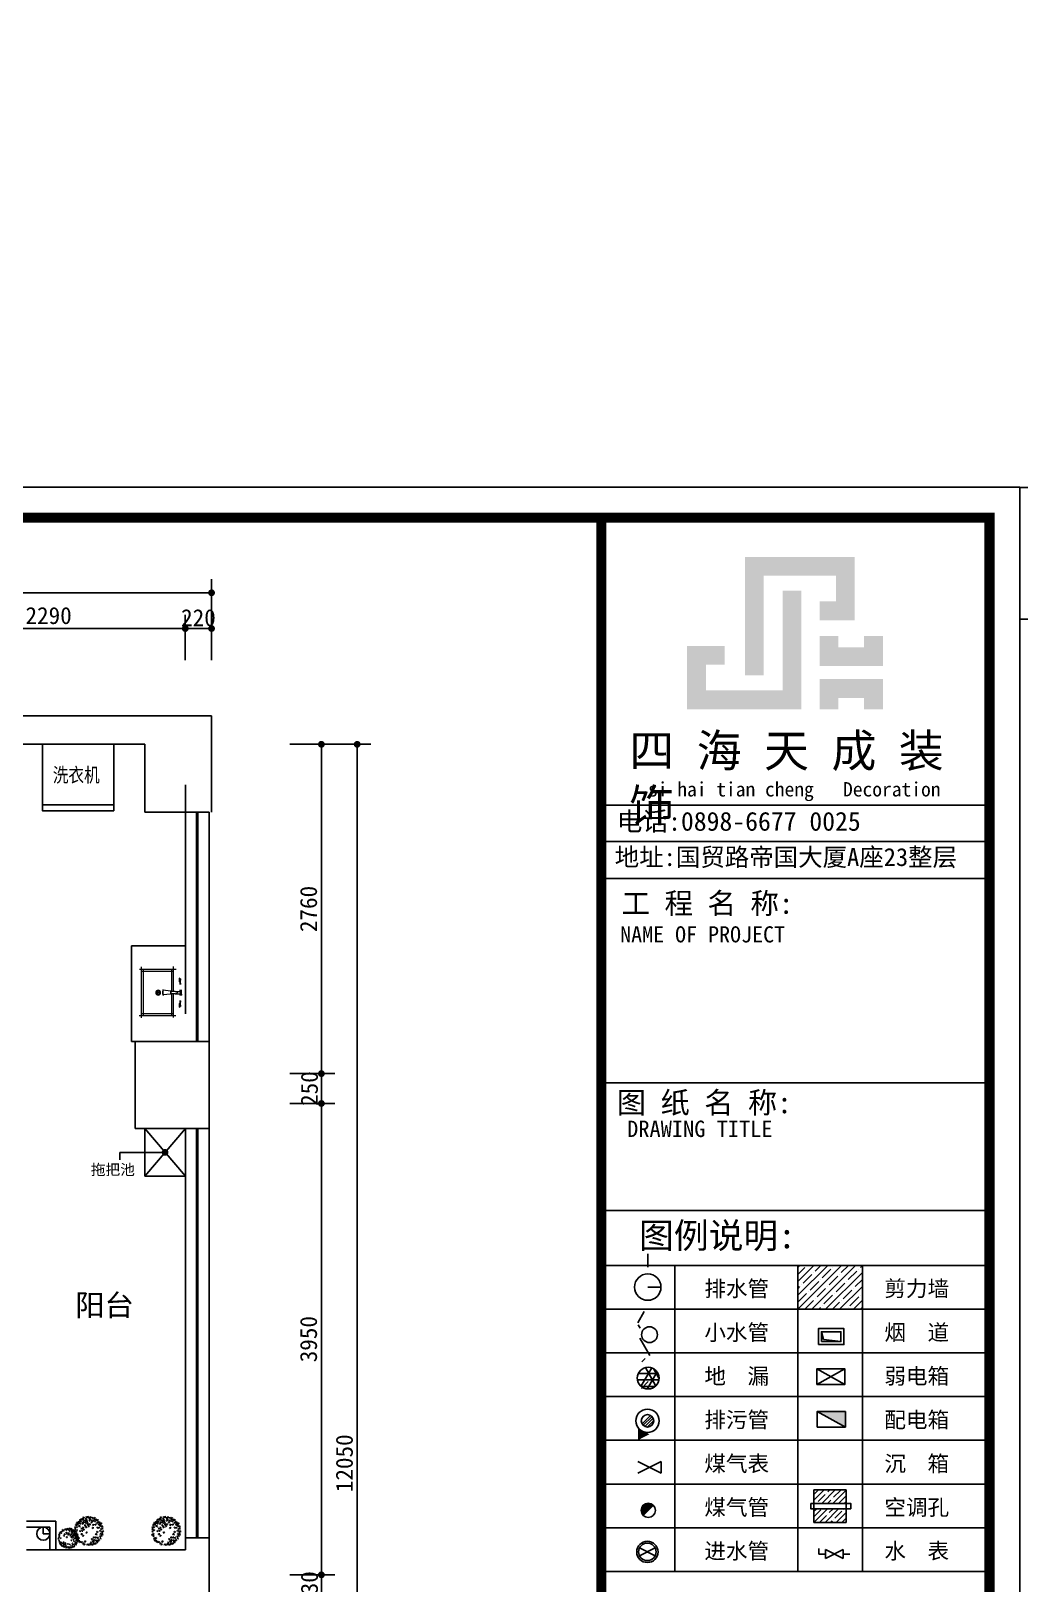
# Model space of a CAD drawing. Header units: millimetres. Extents: x -608935 to 90319, y -1318739 to -774154.
# Drawn here: x -102310 to -94026, y -809686 to -796673 of the extents above; entities that cross this region are included whole.
import ezdxf

# ---------------------------------------------------------------- set-up
doc = ezdxf.new("R2010")
doc.units = ezdxf.units.MM
doc.header["$PDMODE"] = 3
for name, color, linetype in [('250', 250, 'Continuous'), ('IFF_FURN', 30, 'Continuous'), ('J-活动家具', 30, 'Continuous'), ('L-梁', 252, 'Continuous'), ('layer 1', 7, 'Continuous'), ('LAYER3', 80, 'Continuous'), ('PUB_DIM', 3, 'Continuous'), ('地面', 8, 'Continuous'), ('墙体', 7, 'Continuous'), ('家具2', 8, 'Continuous')]:
    doc.layers.add(name, color=color, linetype=linetype)
doc.layers.add('图层7', color=8, linetype='Continuous', lineweight=5)
doc.layers.add('家具线', color=3, linetype='Continuous', lineweight=18)
doc.styles.add('80', font='', dxfattribs={"height": 80})
doc.styles.add('CH', font='PMingLiU.ttf', dxfattribs={"width": 0.8})
doc.styles.add('DIM', font='simplex.shx', dxfattribs={"width": 0.8, "bigfont": 'hztxt.shx'})
doc.styles.get("Standard").update_dxf_attribs({"font": 'simhei.ttf'})
doc.styles.add('STYLE1', font='')
doc.styles.add('红三维-宋体', font='')
doc.styles.add('红三维-黑体', font='simhei.ttf')
doc.styles.get('80').set_extended_font_data('SimSun')
doc.styles.get('STYLE1').set_extended_font_data('SimSun')
doc.styles.get('红三维-宋体').set_extended_font_data('SimSun')
doc.dimstyles.new('1-50', dxfattribs={"dimscale": 50, "dimtxt": 4, "dimasz": 1, "dimexe": 1, "dimexo": 0.1, "dimgap": 0.5, "dimtad": 1, "dimdec": 0, "dimdsep": 46, "dimtxsty": 'DIM', "dimblk": 'ARCHTICK', "dimcen": 4, "dimdle": 1, "dimclrd": 3, "dimclre": 3, "dimclrt": 1, "dimadec": 0, "dimazin": 0, "dimtfac": 1, "dimtdec": 0, "dimtmove": 2, "dimatfit": 3, "dimldrblk": 'DOT', "dimfxl": 15, "dimfxlon": 1, "dimarcsym": 0})
doc.dimstyles.new('1-55', dxfattribs={"dimscale": 57, "dimtxt": 2.5, "dimasz": 1, "dimexe": 2, "dimexo": 0.625, "dimtad": 1, "dimdec": 0, "dimrnd": 5, "dimtxsty": 'Standard', "dimblk": 'DOT', "dimcen": 2.5, "dimclrd": 1, "dimclre": 1, "dimclrt": 2, "dimadec": 0, "dimazin": 0, "dimtfac": 1, "dimtdec": 0, "dimtmove": 2, "dimatfit": 3, "dimldrblk": 'DOT', "dimfxl": 1, "dimarcsym": 0})

# ---------------------------------------------------------------- blocks, each defined once
blk = doc.blocks.new('_Dot')
at = {"color": 0, "linetype": 'ByBlock', "lineweight": -2}
blk.add_line((-0.5, 0), (-1, 0), dxfattribs=at)
at = {"color": 0, "linetype": 'ByBlock', "const_width": 0.5}
blk.add_lwpolyline([(-0.25, 0, 1), (0.25, 0, 1)], format="xyb", close=True, dxfattribs=at)
blk = doc.blocks.new('*D367')
at = {"layer": '250', "color": 1, "lineweight": -2}
for p, q in [((-103308, -801944), (-103308, -801566)), ((-101018, -801944), (-101018, -801566)), ((-103251, -801680), (-101075, -801680))]:
    blk.add_line(p, q, dxfattribs=at)
at = {"layer": 'Defpoints', "color": 0}
for p in [(-101018, -801680), (-103308, -801980), (-101018, -801980)]:
    blk.add_point(p, dxfattribs=at)
at = {"layer": '250', "color": 1, "lineweight": -2, "xscale": 57, "yscale": 57, "zscale": 57, "rotation": 180}
blk.add_blockref('_Dot', (-103308, -801680), dxfattribs=at)
at = {"layer": '250', "color": 1, "lineweight": -2, "xscale": 57, "yscale": 57, "zscale": 57}
blk.add_blockref('_Dot', (-101018, -801680), dxfattribs=at)
at = {"layer": '250', "color": 2, "insert": (-102163, -801572), "char_height": 142.5, "attachment_point": 5}
blk.add_mtext('2290', dxfattribs=at)
blk = doc.blocks.new('*D368')
at = {"layer": '250', "color": 1, "lineweight": -2}
for p, q in [((-101018, -801944), (-101018, -801566)), ((-100798, -801944), (-100798, -801566)), ((-100961, -801680), (-100855, -801680))]:
    blk.add_line(p, q, dxfattribs=at)
at = {"layer": 'Defpoints', "color": 0}
for p in [(-100798, -801680), (-101018, -801980), (-100798, -801980)]:
    blk.add_point(p, dxfattribs=at)
at = {"layer": '250', "color": 1, "lineweight": -2, "xscale": 57, "yscale": 57, "zscale": 57, "rotation": 180}
blk.add_blockref('_Dot', (-101018, -801680), dxfattribs=at)
at = {"layer": '250', "color": 1, "lineweight": -2, "xscale": 57, "yscale": 57, "zscale": 57}
blk.add_blockref('_Dot', (-100798, -801680), dxfattribs=at)
at = {"layer": '250', "color": 2, "insert": (-100908, -801590), "char_height": 142.5, "attachment_point": 5}
blk.add_mtext('220', dxfattribs=at)
blk = doc.blocks.new('*D369')
at = {"layer": '250', "color": 1, "lineweight": -2}
for p, q in [((-114068, -801909), (-114068, -801266)), ((-100798, -801909), (-100798, -801266)), ((-114011, -801380), (-100855, -801380))]:
    blk.add_line(p, q, dxfattribs=at)
at = {"layer": 'Defpoints', "color": 0}
for p in [(-100798, -801380), (-114068, -801944), (-100798, -801944)]:
    blk.add_point(p, dxfattribs=at)
at = {"layer": '250', "color": 1, "lineweight": -2, "xscale": 57, "yscale": 57, "zscale": 57, "rotation": 180}
blk.add_blockref('_Dot', (-114068, -801380), dxfattribs=at)
at = {"layer": '250', "color": 1, "lineweight": -2, "xscale": 57, "yscale": 57, "zscale": 57}
blk.add_blockref('_Dot', (-100798, -801380), dxfattribs=at)
at = {"layer": '250', "color": 2, "insert": (-107433, -801272), "char_height": 142.5, "attachment_point": 5}
blk.add_mtext('13270', dxfattribs=at)
blk = doc.blocks.new('*D374')
at = {"layer": '250', "color": 1, "lineweight": -2}
for p, q in [((-100142, -809610), (-99764, -809610)), ((-99878, -809783), (-99878, -809667)), ((-100142, -809840), (-99764, -809840))]:
    blk.add_line(p, q, dxfattribs=at)
at = {"layer": 'Defpoints', "color": 0}
for p in [(-100178, -809610), (-99878, -809610), (-100178, -809840)]:
    blk.add_point(p, dxfattribs=at)
at = {"layer": '250', "color": 1, "lineweight": -2, "xscale": 57, "yscale": 57, "zscale": 57}
for p, rotation in [((-99878, -809610), 90), ((-99878, -809840), 270)]:
    blk.add_blockref('_Dot', p, dxfattribs=dict(at, rotation=rotation))
at = {"layer": '250', "color": 2, "insert": (-99978, -809725), "char_height": 142.5, "attachment_point": 5, "rotation": 90}
blk.add_mtext('230', dxfattribs=at)
blk = doc.blocks.new('*D375')
at = {"layer": '250', "color": 1, "lineweight": -2}
for p, q in [((-100142, -805660), (-99764, -805660)), ((-99878, -809553), (-99878, -805717)), ((-100142, -809610), (-99764, -809610))]:
    blk.add_line(p, q, dxfattribs=at)
at = {"layer": 'Defpoints', "color": 0}
for p in [(-100178, -805660), (-99878, -805660), (-100178, -809610)]:
    blk.add_point(p, dxfattribs=at)
at = {"layer": '250', "color": 1, "lineweight": -2, "xscale": 57, "yscale": 57, "zscale": 57}
for p, rotation in [((-99878, -805660), 90), ((-99878, -809610), 270)]:
    blk.add_blockref('_Dot', p, dxfattribs=dict(at, rotation=rotation))
at = {"layer": '250', "color": 2, "insert": (-99985, -807635), "char_height": 142.5, "attachment_point": 5, "rotation": 90}
blk.add_mtext('3950', dxfattribs=at)
blk = doc.blocks.new('*D376')
at = {"layer": '250', "color": 1, "lineweight": -2}
for p, q in [((-100142, -805410), (-99764, -805410)), ((-99878, -805603), (-99878, -805467)), ((-100142, -805660), (-99764, -805660))]:
    blk.add_line(p, q, dxfattribs=at)
at = {"layer": 'Defpoints', "color": 0}
for p in [(-100178, -805410), (-99878, -805410), (-100178, -805660)]:
    blk.add_point(p, dxfattribs=at)
at = {"layer": '250', "color": 1, "lineweight": -2, "xscale": 57, "yscale": 57, "zscale": 57}
for p, rotation in [((-99878, -805410), 90), ((-99878, -805660), 270)]:
    blk.add_blockref('_Dot', p, dxfattribs=dict(at, rotation=rotation))
at = {"layer": '250', "color": 2, "insert": (-99978, -805535), "char_height": 142.5, "attachment_point": 5, "rotation": 90}
blk.add_mtext('250', dxfattribs=at)
blk = doc.blocks.new('*D377')
at = {"layer": '250', "color": 1, "lineweight": -2}
for p, q in [((-100142, -802650), (-99764, -802650)), ((-99878, -805353), (-99878, -802707)), ((-100142, -805410), (-99764, -805410))]:
    blk.add_line(p, q, dxfattribs=at)
at = {"layer": 'Defpoints', "color": 0}
for p in [(-100178, -802650), (-99878, -802650), (-100178, -805410)]:
    blk.add_point(p, dxfattribs=at)
at = {"layer": '250', "color": 1, "lineweight": -2, "xscale": 57, "yscale": 57, "zscale": 57}
for p, rotation in [((-99878, -802650), 90), ((-99878, -805410), 270)]:
    blk.add_blockref('_Dot', p, dxfattribs=dict(at, rotation=rotation))
at = {"layer": '250', "color": 2, "insert": (-99985, -804030), "char_height": 142.5, "attachment_point": 5, "rotation": 90}
blk.add_mtext('2760', dxfattribs=at)
blk = doc.blocks.new('*D378')
at = {"layer": '250', "color": 1, "lineweight": -2}
for p, q in [((-100106, -802650), (-99464, -802650)), ((-99578, -814643), (-99578, -802707)), ((-100106, -814700), (-99464, -814700))]:
    blk.add_line(p, q, dxfattribs=at)
at = {"layer": 'Defpoints', "color": 0}
for p in [(-100142, -802650), (-99578, -802650), (-100142, -814700)]:
    blk.add_point(p, dxfattribs=at)
at = {"layer": '250', "color": 1, "lineweight": -2, "xscale": 57, "yscale": 57, "zscale": 57}
for p, rotation in [((-99578, -802650), 90), ((-99578, -814700), 270)]:
    blk.add_blockref('_Dot', p, dxfattribs=dict(at, rotation=rotation))
at = {"layer": '250', "color": 2, "insert": (-99685, -808675), "char_height": 142.5, "attachment_point": 5, "rotation": 90}
blk.add_mtext('12050', dxfattribs=at)
blk = doc.blocks.new('gsb')
at = {"layer": 'layer 1', "lineweight": 5}
for points in [[(121892, -236999), (123042, -236999), (123042, -237409), (122782, -237409), (122782, -237709), (123342, -237709), (123342, -236699), (121592, -236699), (121592, -238589), (121892, -238589)], [(122492, -237239), (122192, -237239), (122192, -238829), (120972, -238829), (120972, -238419), (121272, -238419), (121272, -238119), (120672, -238119), (120672, -239129), (122492, -239129)], [(123792, -237959), (123492, -237959), (123492, -238139), (123082, -238139), (123082, -237959), (122782, -237959), (122782, -238439), (123792, -238439)], [(123792, -238649), (122782, -238649), (122782, -239129), (123082, -239129), (123082, -238949), (123492, -238949), (123492, -239129), (123792, -239129)]]:
    blk.add_hatch(color=44, dxfattribs=at).paths.add_polyline_path(points)
blk = doc.blocks.new('A$C54AD448D')
at = {"layer": 'LAYER3'}
for points in [[(-1378, 8524), (-1378, 8401), (-1602, 8524)], [(-2925, 8345), (-3016, 8298), (-3016, 8392)], [(-2894, 7784), (-2973, 7705, -0.197284), (-2990, 7744, -0.670447)]]:
    blk.add_hatch(color=8, dxfattribs=at).paths.add_polyline_path(points)
at = {"color": 1}
blk.add_line((-3304, 15583), (-3304, 240), dxfattribs=at)
at = {"color": 8, "ltscale": 0.1}
for p, q in [((-1753, 9662), (-1737, 9678)), ((-1753, 9552), (-1627, 9678)), ((-1753, 9442), (-1517, 9678)), ((-1753, 9333), (-1408, 9678)), ((-1753, 9607), (-1698, 9662)), ((-1712, 9538), (-1643, 9607)), ((-1684, 9675), (-1684, 9675)), ((-1643, 9333), (-1298, 9678)), ((-1629, 9621), (-1629, 9621)), ((-1616, 9634), (-1572, 9678)), ((-1575, 9566), (-1575, 9566)), ((-1561, 9579), (-1492, 9648)), ((-1534, 9333), (-1244, 9622)), ((-1506, 9525), (-1438, 9593)), ((-1479, 9662), (-1479, 9662)), ((-1465, 9675), (-1462, 9678)), ((-1424, 9607), (-1424, 9607)), ((-1410, 9621), (-1353, 9678)), ((-1355, 9566), (-1287, 9634)), ((-1300, 9511), (-1244, 9568)), ((-1273, 9648), (-1273, 9648)), ((-1259, 9662), (-1244, 9677)), ((-1753, 9497), (-1739, 9511)), ((-1753, 9387), (-1684, 9456)), ((-1725, 9525), (-1725, 9525)), ((-1671, 9470), (-1671, 9470)), ((-1657, 9483), (-1588, 9552)), ((-1602, 9429), (-1534, 9497)), ((-1520, 9511), (-1520, 9511)), ((-1465, 9456), (-1465, 9456)), ((-1451, 9470), (-1383, 9538)), ((-1424, 9333), (-1244, 9513)), ((-1396, 9415), (-1328, 9483)), ((-1369, 9552), (-1369, 9552)), ((-1314, 9497), (-1314, 9497)), ((-1246, 9456), (-1244, 9458)), ((-1698, 9333), (-1629, 9401)), ((-1616, 9415), (-1616, 9415)), ((-1588, 9333), (-1575, 9346)), ((-1561, 9360), (-1561, 9360)), ((-1547, 9374), (-1479, 9442)), ((-1479, 9333), (-1424, 9387)), ((-1410, 9401), (-1410, 9401)), ((-1369, 9333), (-1369, 9333)), ((-1355, 9346), (-1355, 9346)), ((-1342, 9360), (-1273, 9429)), ((-1314, 9333), (-1244, 9403)), ((-1259, 9442), (-1259, 9442)), ((-1259, 9333), (-1244, 9348)), ((-1626, 7825), (-1546, 7905)), ((-1626, 7869), (-1590, 7905)), ((-1593, 7814), (-1538, 7869)), ((-1563, 7799), (-1458, 7905)), ((-1527, 7880), (-1527, 7880)), ((-1516, 7891), (-1502, 7905)), ((-1476, 7799), (-1372, 7903)), ((-1472, 7847), (-1417, 7902)), ((-1428, 7803), (-1373, 7858)), ((-1626, 7737), (-1607, 7756)), ((-1626, 7649), (-1519, 7756)), ((-1626, 7693), (-1571, 7748)), ((-1604, 7803), (-1604, 7803)), ((-1538, 7649), (-1431, 7756)), ((-1520, 7799), (-1494, 7825)), ((-1505, 7726), (-1475, 7756)), ((-1483, 7836), (-1483, 7836)), ((-1461, 7682), (-1406, 7737)), ((-1450, 7649), (-1372, 7727)), ((-1395, 7748), (-1395, 7748)), ((-1388, 7799), (-1372, 7815)), ((-1582, 7649), (-1527, 7704)), ((-1516, 7715), (-1516, 7715)), ((-1494, 7649), (-1483, 7660)), ((-1472, 7671), (-1472, 7671)), ((-1406, 7649), (-1372, 7683))]:
    blk.add_line(p, q, dxfattribs=at)
blk.add_lwpolyline([(-240, 15583), (-22136, 15583), (-22136, 240), (-240, 240)], close=True)
blk.add_lwpolyline([(-1626, 7905), (-1372, 7905), (-1372, 7649), (-1626, 7649)], close=True, dxfattribs=at)
at = {"layer": 'IFF_FURN', "color": 8}
for p, q in [((-3304, 13313), (-237, 13313)), ((-2921, 13313), (-240, 13313)), ((-3304, 13026), (-237, 13026)), ((-3304, 12734), (-237, 12734)), ((-3304, 11119), (-240, 11119)), ((-3304, 10112), (-240, 10112)), ((-3304, 9678), (-240, 9678)), ((-2725, 9678), (-2725, 7261)), ((-1753, 9678), (-1753, 7261)), ((-1244, 9678), (-1244, 7261)), ((-3304, 9333), (-240, 9333)), ((-3304, 8987), (-240, 8987)), ((-3304, 8642), (-240, 8642)), ((-3304, 8297), (-240, 8297)), ((-3304, 7951), (-240, 7951)), ((-3304, 7606), (-240, 7606)), ((-3304, 7261), (-240, 7261)), ((-3304, 7261), (-240, 7261))]:
    blk.add_line(p, q, dxfattribs=at)
at = {"layer": 'IFF_FURN'}
blk.add_lwpolyline([(0, 15823), (-22376, 15823), (-22376, 0), (0, 0)], close=True, dxfattribs=at)
at = {"layer": 'IFF_FURN', "color": 8, "const_width": 79.9}
for points in [[(-22136, 15583), (-22136, 240), (-240, 240), (-240, 15583), (-22136, 15583)], [(-3304, 15583), (-3304, 240)]]:
    blk.add_lwpolyline(points, dxfattribs=at)
at = {"layer": 'L-梁'}
blk.add_lwpolyline([(-1651, 7799), (-1336, 7799), (-1336, 7756), (-1651, 7756)], close=True, dxfattribs=at)
at = {"layer": 'LAYER3', "color": 8}
for p, q in [((-2938, 9769), (-2938, 9665)), ((-2938, 9507), (-2834, 9507)), ((-2966, 9315), (-3017, 9226)), ((-3014, 9210), (-2997, 9182)), ((-3000, 9104), (-2922, 8968)), ((-1552, 9094), (-1567, 9155)), ((-1413, 9077), (-1552, 9094)), ((-2906, 8869), (-2989, 8726)), ((-2985, 8918), (-2959, 8943)), ((-2957, 8871), (-2876, 8729)), ((-2865, 8837), (-2940, 8706)), ((-2893, 8863), (-2850, 8788)), ((-1604, 8738), (-1381, 8861)), ((-1381, 8738), (-1604, 8861)), ((-3017, 8774), (-2852, 8774)), ((-3010, 8825), (-2858, 8825)), ((-2988, 8707), (-2934, 8761)), ((-2984, 8722), (-2884, 8722)), ((-2983, 8428), (-2917, 8494)), ((-2974, 8416), (-2904, 8485)), ((-2961, 8407), (-2895, 8472)), ((-1602, 8524), (-1378, 8401)), ((-2943, 8402), (-2891, 8454)), ((-2914, 8409), (-2898, 8425)), ((-3016, 8037), (-2833, 8130)), ((-3016, 8130), (-2833, 8037)), ((-2973, 7705), (-2894, 7784)), ((-3002, 7385), (-2879, 7448)), ((-3002, 7448), (-2879, 7385)), ((-1588, 7399), (-1588, 7442)), ((-1535, 7399), (-1588, 7399)), ((-1535, 7434), (-1396, 7363)), ((-1535, 7363), (-1396, 7434)), ((-1396, 7399), (-1342, 7399))]:
    blk.add_line(p, q, dxfattribs=at)
for points in [[(-1591, 9053), (-1389, 9053), (-1389, 9179), (-1591, 9179)], [(-1567, 9077), (-1413, 9077), (-1413, 9155), (-1567, 9155)], [(-1604, 8738), (-1381, 8738), (-1381, 8861), (-1604, 8861)], [(-1602, 8401), (-1378, 8401), (-1378, 8524), (-1602, 8524)]]:
    blk.add_lwpolyline(points, close=True, dxfattribs=at)
for points in [[(-2833, 8037), (-2833, 8130)], [(-1535, 7434), (-1535, 7363)], [(-1396, 7363), (-1396, 7434)]]:
    blk.add_lwpolyline(points, dxfattribs=at)
for centre, radius in [((-2938, 9507), 104), ((-2924, 9131), 62.3), ((-2935, 8788), 85.7), ((-2940, 8451), 91.7), ((-2940, 8451), 48.9), ((-2934, 7744), 56.1), ((-2941, 7416), 84.1), ((-2941, 7416), 69.1)]:
    blk.add_circle(centre, radius, dxfattribs=at)
at = {"xscale": 0.4953001720647555, "yscale": 0.4953001720560431, "zscale": 0.4953001720625775}
blk.add_blockref('gsb', (-62396, 132511), dxfattribs=at)
at = {"color": 8}
for s, height, style, p in [('工 程 名 称:', 165.8, '红三维-黑体', (-3145, 12455)), ('NAME OF PROJECT', 127.54, '红三维-宋体', (-3156, 12229)), ('图 纸 名 称:', 168.8, '红三维-黑体', (-3182, 10880)), ('DRAWING TITLE', 129.82, '红三维-宋体', (-3101, 10692))]:
    blk.add_text(s, height=height, dxfattribs=dict(at, style=style)).set_placement(p)
at = {"color": 31, "attachment_point": 1}
for s, insert, char_height, width in [('{\\fSimSun|b0|i0|c134|p2;\\C8;电话:0898-6677 0025}', (-3184, 13260), 149.02, 37026.02), ('{\\fSimSun|b0|i0|c134|p2;\\C8;地址:国贸路帝国大厦A座23整层}', (-3199, 12974), 141.57, 35174.72)]:
    blk.add_mtext(s, dxfattribs=dict(at, insert=insert, char_height=char_height, width=width))
at = {"layer": 'layer 1', "color": 44, "lineweight": 5, "attachment_point": 1}
for s, insert, char_height, width in [('{\\fSimHei|b0|i0|c134|p49;\\T1.5;四海天成装饰}', (-3084, 13874), 260.03, 2800.15), ('{\\f@SimHei|b0|i0|c134|p2;\\C44;\\c31385;si hai tian cheng\\fSimHei|b0|i0|c134|p2;   Decoratio\\f@SimHei|b0|i0|c134|p2;n}', (-2936, 13495), 113.157, 2993.33)]:
    blk.add_mtext(s, dxfattribs=dict(at, insert=insert, char_height=char_height, width=width))
at = {"layer": 'LAYER3', "color": 8, "insert": (-3007, 10015), "char_height": 164, "width": 2714.37, "attachment_point": 1, "style": 'STYLE1'}
blk.add_mtext('{\\fFangSong_GB2312|b0|i0|c134|p49;\\H1.228x;图例说明:}', dxfattribs=at)
at = {"layer": '墙体', "color": 76, "char_height": 124.8, "width": 763.42, "attachment_point": 7, "style": '80'}
for s, insert in [('{\\C8;排水管}', (-2491, 9419)), ('{\\C8;剪力墙}', (-1070, 9419)), ('{\\C8;小水管}', (-2491, 9073)), ('{\\C8;烟  道}', (-1070, 9073)), ('{\\C8;地  漏}', (-2491, 8728)), ('{\\C8;弱电箱}', (-1070, 8728)), ('{\\C8;排污管}', (-2491, 8383)), ('{\\C8;配电箱}', (-1070, 8383)), ('{\\C8;煤气表}', (-2491, 8037)), ('{\\C8;沉  箱}', (-1070, 8037)), ('{\\C8;煤气管}', (-2491, 7692)), ('{\\C8;空调孔}', (-1070, 7692)), ('{\\C8;进水管}', (-2491, 7347)), ('{\\C8;水  表}', (-1070, 7347))]:
    blk.add_mtext(s, dxfattribs=dict(at, insert=insert))
blk = doc.blocks.new('GFV')
at = {"color": 2}
blk.add_wipeout([(-103430, -803738), (-102835, -803738), (-102835, -803180), (-103430, -803180)], dxfattribs=at).dxf.layer = 'J-活动家具'
at = {"layer": 'J-活动家具', "color": 2}
blk.add_line((-103430, -803688), (-102835, -803688), dxfattribs=at)
blk.add_lwpolyline([(-102835, -803738), (-103430, -803738), (-103430, -803180), (-102835, -803180)], close=True, dxfattribs=at)
at = {"layer": 'J-活动家具', "insert": (-103345, -803510), "char_height": 120, "width": 2283.56, "attachment_point": 7, "style": 'CH'}
blk.add_mtext('洗衣机', dxfattribs=at)
blk = doc.blocks.new('A$C67844AE1')
at = {"color": 1}
for p, q in [((23, 491), (355, 491)), ((40, 25), (40, 507)), ((340, 507), (340, 286)), ((340, 259), (340, 29)), ((360, 51), (21, 51))]:
    blk.add_line(p, q, dxfattribs=at)
at = {"layer": '地面', "color": 2}
for p, q in [((421, 388), (421, 426)), ((421, 426), (426, 426)), ((440, 410), (423, 410)), ((440, 364), (423, 364)), ((429, 384), (424, 384)), ((426, 426), (426, 390)), ((429, 390), (426, 390)), ((429, 419), (429, 353)), ((440, 181), (423, 181)), ((429, 128), (429, 187)), ((421, 158), (421, 120)), ((421, 120), (426, 120)), ((440, 135), (422, 135)), ((429, 161), (424, 161)), ((426, 120), (426, 155)), ((429, 155), (426, 155))]:
    blk.add_line(p, q, dxfattribs=at)
for centre, start, end in [((424, 388), 180, 270), ((424, 158), 90, 180)]:
    blk.add_arc(centre, 3.43, start, end, dxfattribs=at)
at = {"layer": '家具线', "color": 2}
for p, q in [((0, 511), (384, 511)), ((20, 2), (20, 536)), ((360, 533), (360, 286)), ((333, 256), (244, 248)), ((333, 289), (245, 297)), ((247, 287), (247, 258)), ((247, 287), (250, 287)), ((247, 258), (250, 258)), ((250, 287), (250, 303)), ((250, 287), (250, 258)), ((250, 258), (250, 240)), ((330, 291), (330, 253)), ((377, 286), (330, 286)), ((377, 259), (330, 259)), ((335, 286), (335, 259)), ((360, 259), (360, 0)), ((377, 286), (427, 286)), ((377, 259), (427, 259)), ((446, 250), (422, 250)), ((448, 295), (423, 295)), ((429, 245), (429, 301)), ((440, 245), (440, 302)), ((386, 31), (1, 31))]:
    blk.add_line(p, q, dxfattribs=at)
at = {"layer": '家具线', "color": 1}
for p, q in [((212, 259), (185, 286)), ((212, 286), (185, 259))]:
    blk.add_line(p, q, dxfattribs=at)
at = {"layer": '家具线', "color": 2}
blk.add_circle((198, 273), 25.5, dxfattribs=at)
at = {"layer": '家具线', "color": 1}
blk.add_circle((198, 273), 19, dxfattribs=at)
at = {"layer": '家具线', "color": 2}
for centre, start, end in [((384, 273), 270, 90), ((427, 273), 81.5693, 90), ((427, 273), 270, 278.4307)]:
    blk.add_arc(centre, 13.4, start, end, dxfattribs=at)
blk = doc.blocks.new('绿植1')
at = {"layer": 'PUB_DIM'}
for p, q in [((266, 0), (264, -17)), ((280, -7), (266, 0)), ((16, -289), (0, -298)), ((0, -298), (20, -307)), ((32, -229), (16, -238)), ((16, -238), (36, -247)), ((32, -296), (16, -289)), ((20, -307), (32, -296)), ((36, -313), (20, -322)), ((20, -322), (41, -331)), ((42, -199), (25, -206)), ((25, -206), (44, -218)), ((47, -235), (32, -229)), ((36, -247), (47, -235)), ((52, -320), (36, -313)), ((41, -331), (52, -320)), ((56, -208), (42, -199)), ((44, -218), (56, -208)), ((63, -251), (47, -260)), ((47, -260), (68, -269)), ((68, -183), (50, -187)), ((50, -187), (67, -202)), ((67, -308), (51, -317)), ((51, -317), (72, -326)), ((70, -147), (54, -156)), ((54, -156), (74, -165)), ((79, -258), (63, -251)), ((67, -202), (81, -194)), ((83, -314), (67, -308)), ((81, -194), (68, -183)), ((68, -269), (79, -258)), ((86, -154), (70, -147)), ((72, -326), (83, -314)), ((74, -165), (86, -154)), ((96, -179), (79, -185)), ((79, -185), (97, -198)), ((95, -285), (79, -294)), ((79, -294), (99, -303)), ((97, -114), (81, -123)), ((81, -123), (101, -131)), ((101, -253), (86, -262)), ((86, -262), (106, -271)), ((111, -292), (95, -285)), ((110, -189), (96, -179)), ((113, -120), (97, -114)), ((97, -198), (110, -189)), ((99, -303), (111, -292)), ((101, -131), (113, -120)), ((117, -260), (101, -253)), ((121, -199), (104, -205)), ((104, -205), (122, -217)), ((121, -83), (105, -81)), ((105, -81), (110, -97)), ((106, -271), (117, -260)), ((110, -97), (126, -104)), ((131, -290), (117, -302)), ((117, -302), (139, -306)), ((126, -104), (121, -83)), ((135, -208), (121, -199)), ((122, -217), (135, -208)), ((128, -149), (134, -165)), ((144, -149), (128, -149)), ((147, -87), (131, -86)), ((131, -86), (137, -102)), ((147, -293), (131, -290)), ((134, -165), (152, -170)), ((145, -260), (136, -273)), ((136, -273), (152, -278)), ((137, -102), (154, -108)), ((139, -306), (147, -293)), ((152, -170), (144, -149)), ((161, -70), (145, -67)), ((145, -67), (149, -84)), ((161, -123), (145, -124)), ((145, -124), (152, -140)), ((167, -266), (145, -260)), ((154, -108), (147, -87)), ((149, -84), (165, -92)), ((152, -140), (170, -143)), ((152, -278), (167, -266)), ((165, -92), (161, -70)), ((170, -143), (161, -123)), ((177, -175), (162, -175)), ((162, -175), (169, -191)), ((182, -267), (166, -275)), ((166, -275), (185, -285)), ((169, -191), (187, -195)), ((186, -44), (170, -43)), ((170, -43), (175, -59)), ((188, -102), (173, -97)), ((173, -97), (175, -114)), ((175, -59), (193, -65)), ((175, -114), (190, -124)), ((187, -195), (177, -175)), ((197, -227), (180, -232)), ((180, -232), (198, -245)), ((197, -275), (182, -267)), ((185, -285), (197, -275)), ((193, -65), (186, -44)), ((190, -124), (188, -102)), ((211, -237), (197, -227)), ((198, -245), (211, -237)), ((217, -321), (201, -330)), ((220, -48), (204, -47)), ((204, -47), (210, -63)), ((223, -264), (206, -270)), ((206, -270), (224, -283)), ((210, -63), (227, -69)), ((231, -69), (215, -73)), ((215, -73), (225, -87)), ((232, -328), (217, -321)), ((227, -69), (220, -48)), ((239, -170), (223, -166)), ((223, -166), (226, -183)), ((237, -274), (223, -264)), ((224, -283), (237, -274)), ((225, -87), (243, -87)), ((226, -183), (241, -192)), ((243, -87), (231, -69)), ((246, -27), (232, -21)), ((232, -21), (232, -38)), ((232, -38), (247, -49)), ((254, -121), (239, -116)), ((239, -116), (240, -133)), ((241, -192), (239, -170)), ((240, -133), (255, -143)), ((247, -49), (246, -27)), ((255, -143), (254, -121)), ((264, -17), (278, -29)), ((267, -46), (264, -68)), ((264, -68), (278, -76)), ((280, -59), (267, -46)), ((278, -29), (280, -7)), ((278, -76), (280, -59)), ((296, -200), (281, -195)), ((281, -195), (282, -212)), ((282, -212), (297, -223)), ((297, -223), (296, -200)), ((305, -26), (300, -42)), ((300, -42), (311, -57)), ((317, -36), (305, -26)), ((311, -57), (317, -36)), ((318, -103), (314, -120)), ((314, -120), (326, -134)), ((331, -112), (318, -103)), ((326, -134), (331, -112)), ((336, -70), (327, -85)), ((327, -85), (334, -102)), ((338, -2), (334, -18)), ((334, -18), (346, -32)), ((334, -102), (346, -83)), ((346, -83), (336, -70)), ((351, -11), (338, -2)), ((346, -32), (351, -11)), ((387, -13), (373, -23)), ((373, -23), (374, -42)), ((384, -38), (373, -52)), ((373, -52), (377, -69)), ((374, -42), (391, -28)), ((377, -69), (391, -52)), ((391, -52), (384, -38)), ((391, -28), (387, -13)), ((410, -140), (397, -151)), ((397, -151), (398, -169)), ((398, -169), (415, -155)), ((414, -72), (401, -83)), ((401, -83), (402, -101)), ((402, -101), (419, -87)), ((415, -155), (410, -140)), ((419, -87), (414, -72)), ((441, -29), (429, -41)), ((429, -41), (432, -59)), ((435, -186), (429, -203)), ((429, -203), (450, -197)), ((432, -59), (448, -43)), ((451, -181), (435, -186)), ((448, -43), (441, -29)), ((451, -61), (448, -79)), ((448, -79), (468, -68)), ((450, -197), (451, -181)), ((466, -52), (451, -61)), ((465, -99), (456, -114)), ((456, -114), (478, -112)), ((482, -97), (465, -99)), ((481, -258), (465, -267)), ((465, -267), (485, -276)), ((468, -68), (466, -52)), ((478, -112), (482, -97)), ((484, -69), (479, -86)), ((479, -86), (500, -79)), ((496, -220), (481, -229)), ((481, -229), (501, -237)), ((496, -265), (481, -258)), ((500, -63), (484, -69)), ((485, -276), (496, -265)), ((507, -309), (489, -312)), ((489, -312), (505, -327)), ((512, -226), (496, -220)), ((503, -99), (497, -116)), ((497, -116), (518, -109)), ((500, -79), (500, -63)), ((512, -129), (501, -144)), ((501, -144), (523, -144)), ((501, -237), (512, -226)), ((520, -94), (503, -99)), ((521, -183), (505, -192)), ((505, -192), (526, -201)), ((505, -327), (519, -321)), ((519, -321), (507, -309)), ((529, -129), (512, -129)), ((531, -274), (517, -286)), ((517, -286), (539, -290)), ((518, -109), (520, -94)), ((537, -190), (521, -183)), ((523, -144), (529, -129)), ((526, -201), (537, -190)), ((547, -277), (531, -274)), ((553, -301), (537, -310)), ((537, -310), (557, -319)), ((550, -243), (538, -256)), ((538, -256), (560, -258)), ((539, -290), (547, -277)), ((549, -139), (542, -156)), ((542, -156), (564, -150)), ((565, -134), (549, -139)), ((567, -244), (550, -243)), ((569, -308), (553, -301)), ((568, -184), (555, -196)), ((555, -196), (577, -200)), ((557, -319), (569, -308)), ((573, -209), (560, -222)), ((560, -222), (582, -225)), ((560, -258), (567, -244)), ((564, -150), (565, -134)), ((585, -186), (568, -184)), ((590, -211), (573, -209)), ((577, -200), (585, -186)), ((593, -232), (581, -245)), ((581, -245), (603, -248)), ((582, -225), (590, -211)), ((602, -312), (585, -318)), ((585, -318), (603, -330)), ((610, -234), (593, -232)), ((611, -275), (594, -282)), ((594, -282), (613, -294)), ((617, -322), (602, -312)), ((603, -248), (610, -234)), ((603, -330), (617, -322)), ((626, -284), (611, -275)), ((613, -294), (626, -284)), ((27, -372), (16, -387)), ((16, -387), (39, -386)), ((33, -341), (21, -355)), ((21, -355), (43, -356)), ((44, -371), (27, -372)), ((50, -341), (33, -341)), ((50, -404), (38, -418)), ((38, -418), (60, -419)), ((39, -386), (44, -371)), ((43, -356), (50, -341)), ((59, -460), (48, -474)), ((48, -474), (70, -474)), ((67, -404), (50, -404)), ((63, -376), (52, -391)), ((52, -391), (75, -391)), ((64, -433), (52, -447)), ((52, -447), (74, -448)), ((76, -460), (59, -460)), ((60, -419), (67, -404)), ((80, -376), (63, -376)), ((81, -434), (64, -433)), ((70, -474), (76, -460)), ((74, -448), (81, -434)), ((75, -391), (80, -376)), ((87, -497), (79, -514)), ((79, -514), (101, -510)), ((91, -406), (82, -422)), ((82, -422), (104, -419)), ((94, -463), (87, -480)), ((87, -480), (109, -475)), ((104, -494), (87, -497)), ((104, -335), (88, -344)), ((88, -344), (108, -353)), ((108, -404), (91, -406)), ((111, -459), (94, -463)), ((101, -510), (104, -494)), ((119, -341), (104, -335)), ((104, -419), (108, -404)), ((108, -353), (119, -341)), ((121, -360), (108, -373)), ((108, -373), (130, -376)), ((109, -475), (111, -459)), ((138, -362), (121, -360)), ((129, -536), (126, -554)), ((126, -554), (146, -543)), ((143, -527), (129, -536)), ((130, -376), (138, -362)), ((141, -442), (134, -459)), ((134, -459), (155, -454)), ((135, -503), (134, -522)), ((134, -522), (152, -509)), ((149, -494), (135, -503)), ((158, -439), (141, -442)), ((146, -543), (143, -527)), ((152, -509), (149, -494)), ((155, -454), (158, -439)), ((176, -326), (160, -335)), ((160, -335), (180, -343)), ((174, -541), (161, -552)), ((161, -552), (162, -570)), ((162, -570), (179, -556)), ((179, -556), (174, -541)), ((192, -332), (176, -326)), ((180, -343), (192, -332)), ((203, -519), (190, -530)), ((190, -530), (191, -548)), ((191, -548), (208, -534)), ((197, -383), (193, -401)), ((193, -401), (213, -392)), ((213, -376), (197, -383)), ((200, -421), (199, -439)), ((199, -439), (218, -427)), ((215, -411), (200, -421)), ((201, -330), (221, -339)), ((208, -534), (203, -519)), ((219, -562), (206, -573)), ((206, -573), (207, -591)), ((207, -591), (224, -577)), ((213, -392), (213, -376)), ((218, -427), (215, -411)), ((224, -577), (219, -562)), ((221, -339), (232, -328)), ((240, -386), (237, -404)), ((237, -404), (257, -394)), ((255, -378), (240, -386)), ((251, -461), (240, -474)), ((240, -474), (243, -492)), ((243, -492), (258, -475)), ((251, -429), (245, -446)), ((245, -446), (266, -439)), ((267, -423), (251, -429)), ((258, -475), (251, -461)), ((257, -394), (255, -378)), ((269, -561), (257, -573)), ((257, -573), (260, -591)), ((260, -591), (275, -575)), ((274, -591), (264, -605)), ((264, -605), (269, -622)), ((266, -439), (267, -423)), ((275, -575), (269, -561)), ((269, -622), (282, -605)), ((282, -605), (274, -591)), ((303, -580), (300, -597)), ((300, -597), (313, -610)), ((316, -588), (303, -580)), ((316, -457), (307, -477)), ((307, -477), (318, -488)), ((313, -610), (316, -588)), ((325, -473), (316, -457)), ((326, -353), (318, -367)), ((318, -367), (325, -384)), ((318, -488), (325, -473)), ((325, -384), (336, -365)), ((336, -365), (326, -353)), ((353, -584), (350, -600)), ((350, -600), (362, -614)), ((368, -450), (352, -446)), ((352, -446), (355, -463)), ((366, -592), (353, -584)), ((355, -463), (371, -472)), ((362, -552), (360, -569)), ((360, -569), (373, -581)), ((376, -559), (362, -552)), ((362, -614), (366, -592)), ((371, -472), (368, -450)), ((373, -581), (376, -559)), ((391, -588), (388, -605)), ((388, -605), (400, -618)), ((405, -596), (391, -588)), ((400, -618), (405, -596)), ((424, -576), (409, -573)), ((409, -573), (412, -590)), ((412, -590), (429, -598)), ((429, -598), (424, -576)), ((455, -562), (439, -561)), ((439, -561), (444, -578)), ((444, -578), (462, -583)), ((462, -583), (455, -562)), ((477, -528), (461, -529)), ((461, -529), (468, -545)), ((468, -545), (486, -548)), ((477, -457), (480, -479)), ((493, -465), (477, -457)), ((486, -548), (477, -528)), ((480, -479), (496, -482)), ((496, -482), (493, -465)), ((513, -517), (496, -510)), ((496, -510), (502, -531)), ((502, -531), (518, -533)), ((518, -533), (513, -517)), ((527, -495), (536, -515)), ((545, -498), (527, -495)), ((536, -515), (552, -514)), ((562, -355), (544, -353)), ((544, -353), (555, -372)), ((552, -514), (545, -498)), ((548, -442), (560, -461)), ((566, -444), (548, -442)), ((555, -372), (571, -370)), ((560, -461), (575, -458)), ((571, -370), (562, -355)), ((565, -417), (577, -436)), ((583, -418), (565, -417)), ((575, -458), (566, -444)), ((589, -377), (571, -379)), ((571, -379), (586, -396)), ((577, -436), (592, -432)), ((592, -432), (583, -418)), ((586, -396), (601, -390)), ((601, -390), (589, -377)), ((607, -344), (591, -353)), ((591, -353), (611, -362)), ((623, -350), (607, -344)), ((611, -362), (623, -350))]:
    blk.add_line(p, q, dxfattribs=at)
blk = doc.blocks.new('_ArchTick')
at = {"color": 0, "linetype": 'ByBlock', "const_width": 0.15}
blk.add_lwpolyline([(-0.5, -0.5), (0.5, 0.5)], dxfattribs=at)
blk = doc.blocks.new('*D704')
at = {"layer": '250', "color": 3, "lineweight": -2}
for p, q in [((-79915, -775715), (-79915, -774915)), ((-79675, -775715), (-79675, -774915)), ((-79965, -774965), (-79625, -774965)), ((-112083, -810400), (-109328, -810400)), ((-112033, -810755), (-112033, -810350)), ((-109378, -810755), (-109378, -810350)), ((18420, -829605), (19220, -829605)), ((19170, -838840), (19170, -829555)), ((18420, -838790), (19220, -838790))]:
    blk.add_line(p, q, dxfattribs=at)
at = {"layer": 'Defpoints', "color": 0}
for p in [(-79675, -774965), (-79915, -783895), (-79675, -783895), (-109378, -810400), (-112033, -810760), (-109378, -810760), (17850, -829605), (19170, -829605), (17850, -838790)]:
    blk.add_point(p, dxfattribs=at)
at = {"layer": '250', "color": 3, "lineweight": -2, "xscale": 50, "yscale": 50, "zscale": 50}
for p, rotation in [((-79915, -774965), 180), ((-112033, -810400), 180), ((19170, -829605), 90), ((19170, -838790), 270)]:
    blk.add_blockref('_ArchTick', p, dxfattribs=dict(at, rotation=rotation))
for p in [(-79675, -774965), (-109378, -810400)]:
    blk.add_blockref('_ArchTick', p, dxfattribs=at)
at = {"layer": '250', "color": 1, "char_height": 200, "attachment_point": 5, "style": 'DIM'}
for s, insert in [('240', (-79795, -774778)), ('2655', (-110705, -810275))]:
    blk.add_mtext(s, dxfattribs=dict(at, insert=insert))
at = {"layer": '250', "color": 1, "insert": (19045, -834198), "char_height": 200, "attachment_point": 5, "rotation": 90, "style": 'DIM'}
blk.add_mtext('9185', dxfattribs=at)

msp = doc.modelspace()

# ---------------------------------------------------------------- linework, layer by layer
at = {"layer": '250', "color": 0}
for p, q in [((-107487.5, -802410), (-100797.5, -802410)), ((-100797.5, -802410), (-100797.5, -803220)), ((-107247.5, -802650), (-101357.5, -802650)), ((-101357.5, -802650), (-101357.5, -803220)), ((-101357.5, -803220), (-101017.5, -803220)), ((-101017.5, -803220), (-100817.5, -803220)), ((-101017.5, -805140), (-101437.5, -805140)), ((-101437.5, -805140), (-101437.5, -805870)), ((-101017.5, -805140), (-100817.5, -805140)), ((-100817.5, -805140), (-100817.5, -805870)), ((-101437.5, -805870), (-101017.5, -805870)), ((-101017.5, -805870), (-100817.5, -805870)), ((-102102.5, -809160), (-102347.5, -809160)), ((-102102.5, -809160), (-102102.5, -809400)), ((-102152.5, -809210), (-102347.5, -809210)), ((-102207.5, -809265), (-102207.5, -809210)), ((-102207.5, -809265), (-102152.5, -809265)), ((-102152.5, -809210), (-102152.5, -809400)), ((-101017.5, -809300), (-100817.5, -809300)), ((-100817.5, -810810), (-100817.5, -809300)), ((-102347.5, -809400), (-101017.5, -809400))]:
    msp.add_line(p, q, dxfattribs=at)
at = {"layer": '250', "color": 1}
for p, q in [((-101017.5, -802990), (-101017.5, -804910)), ((-100817.5, -803220), (-100817.5, -805140)), ((-101357.5, -806270), (-101017.5, -805870)), ((-101017.5, -806270), (-101357.5, -805870)), ((-101017.5, -805870), (-101017.5, -809400)), ((-100817.5, -805870), (-100817.5, -809300))]:
    msp.add_line(p, q, dxfattribs=at)
at = {"layer": '250', "color": 2}
for p, q in [((-101467.5, -804340), (-101467.5, -805140)), ((-101017.5, -804340), (-101467.5, -804340)), ((-101437.5, -805140), (-101467.5, -805140)), ((-101357.5, -805870), (-101357.5, -806270)), ((-101357.5, -806270), (-101017.5, -806270))]:
    msp.add_line(p, q, dxfattribs=at)
at = {"layer": '250', "color": 0}
msp.add_lwpolyline([(-94026.2, -800496.8), (-92807.5, -800496.8), (-92807.5, -801600), (-94026.2, -801600)], close=True, dxfattribs=at)
at = {"layer": '250', "color": 2, "const_width": 25}
for points in [[(-100917.5, -803220), (-100917.5, -805140)], [(-100917.5, -805870), (-100917.5, -809300)]]:
    msp.add_lwpolyline(points, dxfattribs=at)
at = {"layer": '250', "color": 0}
msp.add_circle((-102207.5, -809265), 55, dxfattribs=at)

# ---------------------------------------------------------------- block references
at = {"color": 7, "linetype": 'ByBlock', "xscale": 1.061146067193476, "yscale": 1.06114606722258, "zscale": 1.061146067202521}
msp.add_blockref('A$C54AD448D', (-94026.2, -817287), dxfattribs=at)
at = {"layer": '图层7', "color": 8, "linetype": 'ByBlock', "ltscale": 30, "xscale": -0.7999999999301508, "yscale": 0.8000000000465661, "zscale": 0.8, "rotation": 180}
msp.add_blockref('A$C67844AE1', (-101403.8, -804513.2), dxfattribs=at)
at = {"layer": '家具2'}
for p, xscale, yscale, zscale, rotation in [((-101762.6, -809077.5), 0.4004000000071296, 0.4003999999113148, 0.4004000000000002, 293.3566108045881), ((-101114.9, -809077.5), 0.4004000000071296, 0.4003999999113148, 0.4004000000000002, 293.3566108045881), ((-101873.6, -809310.3), 0.2802800000183669, 0.280279999889899, 0.2802800000000001, 221.6491173972559)]:
    msp.add_blockref('绿植1', p, dxfattribs=dict(at, xscale=xscale, yscale=yscale, zscale=zscale, rotation=rotation))

# ---------------------------------------------------------------- texts
at = {"layer": 'layer 1', "color": 44, "lineweight": 5, "width": 4338.102, "attachment_point": 1, "style": 'STYLE1'}
for s, insert, char_height in [('{\\C2;拖把池}', (-101808.9, -806169.4), 90), ('{\\C2;阳台}', (-101940, -807260), 180)]:
    msp.add_mtext(s, dxfattribs=dict(at, insert=insert, char_height=char_height))

# ---------------------------------------------------------------- dimensions: what is measured, and where the dimension line sits
at = {"layer": '250', "color": 0}
for base, p1, p2, picture, middle in [((-100797.5, -801380), (-114067.5, -801944.4), (-100797.5, -801944.4), '*D369', (-107432.5, -801272.3)), ((-101017.5, -801680), (-103307.5, -801980), (-101017.5, -801980), '*D367', (-102162.5, -801572.3))]:
    dim = msp.add_linear_dim(base=base, p1=p1, p2=p2, dimstyle='1-55', dxfattribs=at)
    dim.commit()
    dim.dimension.update_dxf_attribs({"geometry": picture, "text_midpoint": middle})
dim = msp.add_linear_dim(base=(-100797.5, -801680), p1=(-101017.5, -801980), p2=(-100797.5, -801980), dimstyle='1-55', dxfattribs=at)
dim.commit()
dim.dimension.update_dxf_attribs({"geometry": '*D368', "text_midpoint": (-100907.5, -801590), "dimtype": 160})
for base, p1, p2, angle, picture, middle in [((-99877.5, -802650), (-100177.5, -805410), (-100177.5, -802650), 270, '*D377', (-99985.2, -804030)), ((-99577.5, -802650), (-100141.9, -814700), (-100141.9, -802650), 90, '*D378', (-99685.2, -808675)), ((-99877.5, -805660), (-100177.5, -809610), (-100177.5, -805660), 270, '*D375', (-99985.2, -807635))]:
    dim = msp.add_linear_dim(base=base, p1=p1, p2=p2, angle=angle, dimstyle='1-55', dxfattribs=at)
    dim.commit()
    dim.dimension.update_dxf_attribs({"geometry": picture, "text_midpoint": middle})
for base, p1, p2, picture, middle in [((-99877.5, -805410), (-100177.5, -805660), (-100177.5, -805410), '*D376', (-99977.5, -805535)), ((-99877.5, -809610), (-100177.5, -809840), (-100177.5, -809610), '*D374', (-99977.5, -809725))]:
    dim = msp.add_linear_dim(base=base, p1=p1, p2=p2, angle=270, dimstyle='1-55', dxfattribs=at)
    dim.commit()
    dim.dimension.update_dxf_attribs({"geometry": picture, "text_midpoint": middle, "dimtype": 160})

# ---------------------------------------------------------------- leaders
at = {"layer": '250', "color": 1}
msp.add_leader([(-101187.5, -806070), (-101567.8, -806070), (-101567.8, -806132.8)], dimstyle='1-55', override={"dimgap": 0.625, "dimtad": 0}, dxfattribs=at)

# ---------------------------------------------------------------- next in the draw order: block references
at = {"layer": '250', "color": 0}
msp.add_blockref('GFV', (1217.1, 530), dxfattribs=at)

# ---------------------------------------------------------------- next in the draw order: dimensions: what is measured, and where the dimension line sits
dim = msp.add_linear_dim(base=(19170, -829605), p1=(17850, -838790), p2=(17850, -829605), angle=90, dimstyle='1-50', dxfattribs=at)
dim.commit()
dim.dimension.update_dxf_attribs({"geometry": '*D704', "text_midpoint": (19045, -834197.5)})
dim = msp.add_linear_dim(base=(-79675, -774965), p1=(-79915, -783895), p2=(-79675, -783895), dimstyle='1-50', dxfattribs=at)
dim.commit()
dim.dimension.update_dxf_attribs({"geometry": '*D704', "text_midpoint": (-79795, -774777.5)})

doc.saveas('drawing.dxf')
